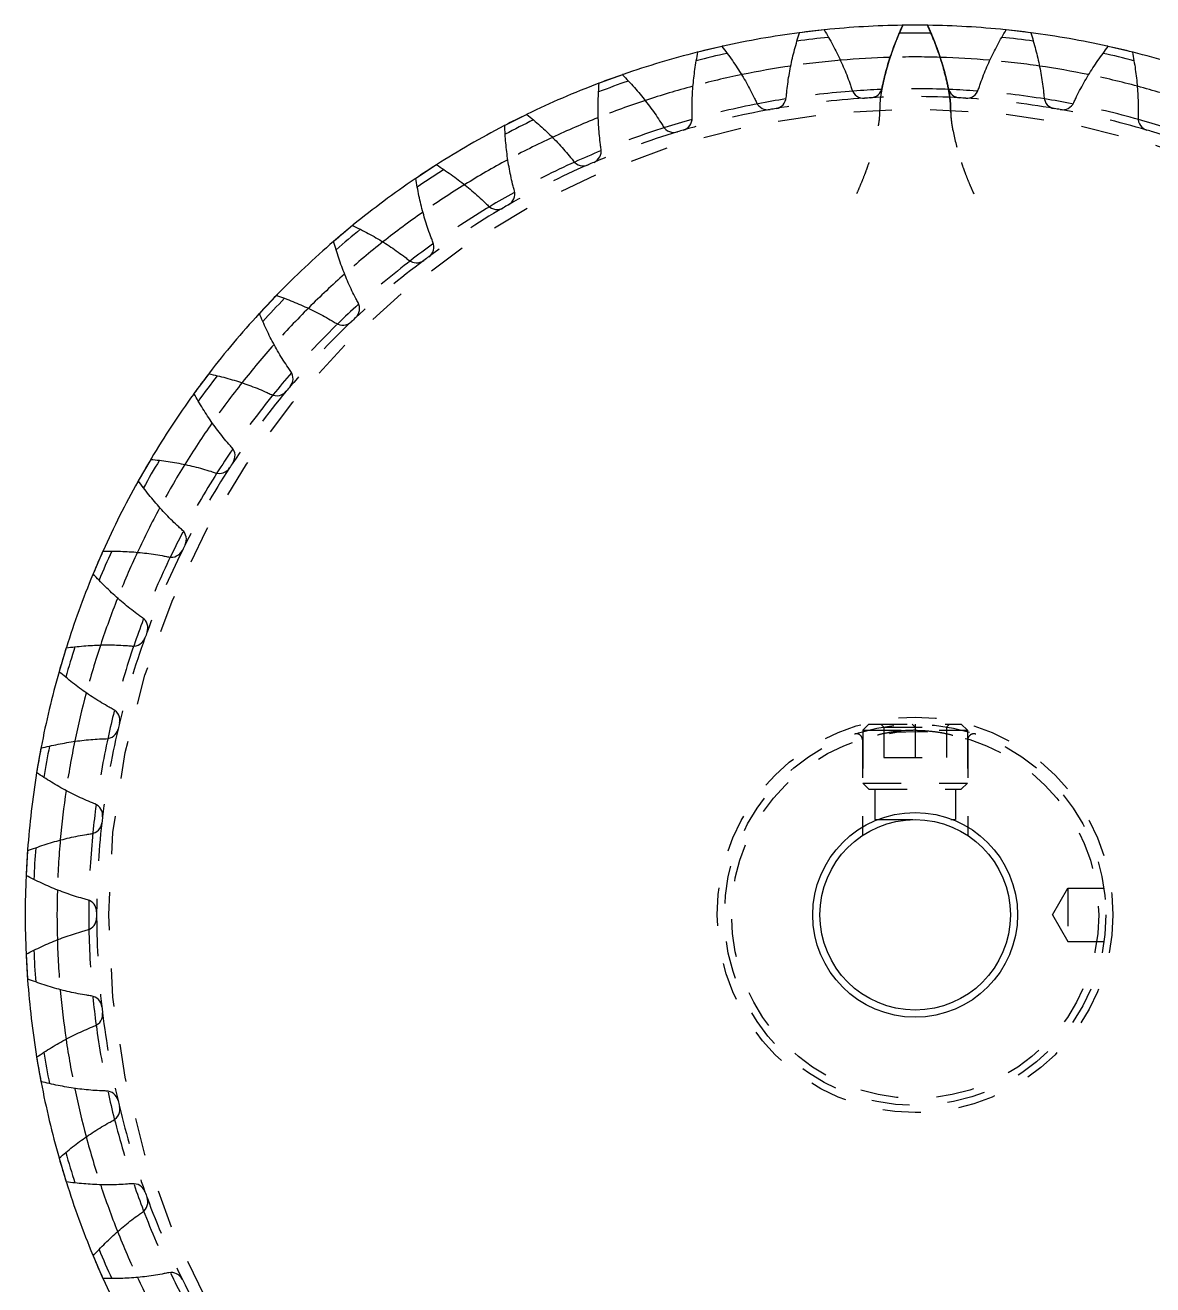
# Model space of a CAD drawing. Header units: inches. Extents: x 0.9 to 97.5, y -1.2 to 16.7.
# Drawn here: x 47.359 to 50.315, y 2.335 to 5.639 of the extents above; entities that cross this region are included whole.
import ezdxf

# ---------------------------------------------------------------- set-up
doc = ezdxf.new("R2010")
doc.units = ezdxf.units.IN
doc.header["$MEASUREMENT"] = 0
doc.linetypes.add('HIDDEN', pattern=[0.2, 0.1, -0.1])
doc.layers.add('DEFAULT_2', color=8, linetype='HIDDEN')

msp = doc.modelspace()

# ---------------------------------------------------------------- linework, layer by layer
at = {"color": 7, "linetype": 'Continuous'}
for p, q in [((49.45337248774015, 5.626792263239831), (49.38881930494018, 5.61924707843983)), ((49.99508687694016, 5.61924707843983), (49.93053369414017, 5.626792263239831)), ((49.18552195814016, 5.583400271039829), (49.12228120334017, 5.568411936839831)), ((50.26162497854015, 5.568411936839831), (50.19838422394015, 5.583400271039829)), ((48.92452004074018, 5.509206131239831), (48.86344693674017, 5.486977339239832)), ((48.67389633874016, 5.405213192639831), (48.61581679454016, 5.376044549239833)), ((48.43704010794017, 5.272827781039831), (48.38273954954018, 5.237113742039831)), ((48.21715442254017, 5.113840182239831), (48.16736717194016, 5.072063718639833)), ((48.01721285894017, 4.930400430639831), (47.97261220354015, 4.883126497639832)), ((47.83991928414017, 4.724989234439831), (47.80110837094016, 4.672857130639831)), ((47.68767128934015, 4.500384427439831), (47.65517496954018, 4.44409915023983)), ((47.56252776774016, 4.259623404239832), (47.53678549814018, 4.19994611563983)), ((47.46618107054015, 4.005962045039831), (47.44754097134016, 3.943699777639832)), ((47.39993412174016, 3.742830684239832), (47.38864826814015, 3.678825428639832)), ((47.36468279734015, 3.473787722239832), (47.36090381154015, 3.408905039839831)), ((47.36090381154015, 3.202471503439831), (47.36468279734015, 3.13758882103983)), ((47.38864826814015, 2.932551114639831), (47.39993412174016, 2.868545859039832)), ((47.44754097134016, 2.667676765639832), (47.46618107054015, 2.605414498239833)), ((47.53678549814018, 2.411430427639832), (47.56252776774016, 2.35175313903983))]:
    msp.add_line(p, q, dxfattribs=at)
for radius in [0.268535, 0.2498]:
    msp.add_circle((49.69195309094017, 3.305688271639832), radius, dxfattribs=at)
at = {"color": 40, "linetype": 'Continuous'}
for radius, start, end in [(2.3333333334, 97.48399700559986, 102.4675882244999), (2.3333333334, 90.82455537059968, 95.81058926920001), (2.3333333334, 84.18941079169997, 89.17544509399994), (2.3333333334, 77.53241325129983, 82.51600334219981), (2.3333333334, 104.1816986649001, 109.1433553193999), (2.25, 91.69350862330019, 94.95936523040024), (2.25, 85.0406330366001, 88.30649137669984), (2.3333333334, 70.85664533319994, 75.81830106669993), (2.25, 98.3284909721997, 101.6274948572997), (2.25, 78.37250346480023, 81.67151256889996), (2.3333333334, 110.8642021192001, 115.8352268774998), (2.25, 105.0162402068999, 108.3083760468998), (2.166666666599999, 92.38785311999996, 94.2701180513998), (2.166666666599999, 85.7298819486002, 87.61214688000003), (2.25, 71.69162180630029, 74.98376226889988), (2.166666666599999, 99.02549054240006, 100.9456152228997), (2.166666666599999, 79.05438477709987, 80.97450945759994), (2.25, 111.7015465848998, 114.9996168104999), (2.166666666599999, 105.6842551870998, 107.6359928227), (2.166666666599999, 72.36400717729998, 74.31574481289974), (2.3333333334, 117.5290458335999, 122.5353495450999), (2.166666666599999, 112.3798761523, 114.3258119730998), (2.25, 118.3750706469, 121.6501989673998), (2.3333333334, 124.1733711701999, 129.1536888079999), (2.166666666599999, 119.0616346711, 120.9544886143997), (2.25, 125.0343552741, 128.2962405622998), (2.3333333334, 130.7979837882, 135.8023780758), (2.166666666599999, 125.7269435518998, 127.6046731215999), (2.25, 131.6768197909998, 134.9585752950001), (2.166666666599999, 132.3730628078001, 134.2734859075), (2.3333333334, 137.5043540722, 142.4709744968999), (2.25, 138.3393486089999, 141.6346487733999), (2.166666666599999, 139.0026794239999, 140.9582193980999), (2.3333333334, 144.1931673041999, 149.1566833512), (2.25, 145.0287040304001, 148.3220263097), (2.166666666599999, 145.7031510014999, 147.6563142837), (2.3333333334, 150.8654046142, 155.8571589705), (2.25, 151.7072295956, 154.9969427117999), (2.166666666599999, 152.3907571590999, 154.3002693857999), (2.3333333334, 157.5183056658, 162.5005506401), (2.25, 158.3725123222, 161.6357212339998), (2.166666666599999, 159.0629656228999, 160.9422067942), (2.3333333334, 164.1486614120999, 169.1403509636999), (2.25, 165.0220232994, 168.2918525941), (2.166666666599999, 165.7171002834999, 167.6039022479999), (2.3333333334, 170.8246478420999, 175.8013298434999), (2.25, 171.6610955288, 174.9627290141999), (2.166666666599999, 172.3503179945, 174.2825823765), (2.3333333334, 177.5194821089, 182.4805181243), (2.25, 178.3541297955999, 181.6458702044999), (2.166666666599999, 179.0243687592999, 180.9756312407), (2.3333333334, 184.1986716414, 189.1753527170999), (2.25, 185.0372709858, 188.3389044714), (2.166666666599999, 185.7174176235, 187.6496820055), (2.3333333334, 190.8596495674, 195.8513388059999), (2.25, 191.708147406, 194.9779767006999), (2.166666666599999, 192.3960977519999, 194.2828997165), (2.3333333334, 197.4994500465, 202.4816938281999), (2.25, 198.3642787660999, 201.6274876779001), (2.166666666599999, 199.0577932057999, 200.9370343770999), (2.3333333334, 204.1428411480999, 209.1345967629), (2.25, 205.0030572884, 208.2927704043999), (2.166666666599999, 205.6997306142001, 207.6092428409)]:
    msp.add_arc((49.69195309094017, 3.305688271639832), radius, start, end, dxfattribs=at)
at = {"color": 7, "linetype": 'Continuous'}
for centre, radius, start, end in [((49.69195309094017, 3.305688271639832), 2.3333333334, 95.86868287839981, 97.46465045489991), ((49.69195309094017, 3.305688271639832), 2.3125, 88.96814077210007, 91.03185922789996), ((49.69195309094017, 3.305688271639832), 2.3333333334, 89.20201621180028, 90.79798378819972), ((49.69195309094017, 3.305688271639832), 2.3333333334, 82.53534954510008, 84.13131712159978), ((49.69195309094017, 3.305688271639832), 2.3333333334, 102.5353495451002, 104.1313171216), ((49.69195309094017, 3.305688271639832), 2.3125, 95.63480743879987, 97.69852589449994), ((49.69195309094017, 3.305688271639832), 2.3125, 82.30147410550008, 84.36519256120012), ((49.69195309094017, 3.305688271639832), 2.3333333334, 75.86868287839994, 77.46465045489975), ((49.69195309094017, 3.305688271639832), 2.3125, 102.3014741055, 104.3651925611998), ((49.69195309094017, 3.305688271639832), 2.3125, 75.6348074388002, 77.6985258945), ((49.69195309094017, 3.305688271639832), 2.3125, 108.9681407720998, 111.0318592278999), ((49.69195309094017, 3.305688271639832), 2.3333333334, 109.2020162117997, 110.7979837881998), ((49.55718598634017, 5.480015771639832), 0.0325, 198.0860182185999, 273.5467155555998), ((49.57338493294017, 5.480959252839831), 0.0325, 273.1199511110001, 348.5806484481), ((49.81052124894016, 5.480959252839831), 0.0325, 191.4193515518999, 266.8800488889999), ((49.82672019574017, 5.480015771639832), 0.0325, 266.4532844443998, 341.9139817814), ((49.30567321754017, 5.449668241039831), 0.0325, 204.7526848853, 280.2133822223), ((49.69195309094017, 3.305688271639832), 2.145999999999999, 99.78661777769972, 100.2133822223), ((49.32165310114016, 5.45248592563983), 0.0325, 279.7866177777001, 355.2473151147), ((49.69195309094017, 3.305688271639832), 2.145999999999999, 93.11995111099978, 93.54671555560023), ((49.69195309094017, 3.305688271639832), 2.145999999999999, 86.4532844443998, 86.88004888899981), ((50.06225308074018, 5.45248592563983), 0.0325, 184.7526848853, 260.2133822222999), ((49.69195309094017, 3.305688271639832), 2.145999999999999, 79.78661777769993, 80.21338222229991), ((50.07823296454018, 5.449668241039831), 0.0325, 259.7866177777, 335.2473151146999), ((49.69195309094017, 3.305688271639832), 2.3333333334, 115.8686828783999, 117.4646504549001), ((49.69195309094017, 3.305688271639832), 2.3125, 115.6348074388, 117.6985258944997), ((49.07492894154017, 5.394980843039832), 0.0325, 286.4532844443999, 1.913981781399986), ((50.30897724034018, 5.394980843039832), 0.0325, 178.0860182185999, 253.5467155556002), ((49.05938422134017, 5.390327059239831), 0.0325, 211.4193515518999, 286.8800488889997), ((49.69195309094017, 3.305688271639832), 2.145999999999999, 106.4532844443998, 106.8800488889997), ((49.69195309094017, 3.305688271639832), 2.145999999999999, 73.11995111099988, 73.54671555559975), ((48.83654897514015, 5.309221662639831), 0.0325, 293.1199511109998, 8.580648448100007), ((49.69195309094017, 3.305688271639832), 2.3333333334, 122.5353495450999, 124.1313171215997), ((49.69195309094017, 3.305688271639832), 2.3125, 122.3014741054998, 124.3651925611999), ((48.82164963394017, 5.302794714239832), 0.0325, 218.0860182186, 293.5467155555999), ((49.69195309094017, 3.305688271639832), 2.145999999999999, 113.1199511109998, 113.5467155555998), ((48.60973688174016, 5.196368130039831), 0.0325, 299.7866177776999, 15.24731511469997), ((48.59568440774015, 5.18825493023983), 0.0325, 224.7526848852999, 300.2133822222999), ((49.69195309094017, 3.305688271639832), 2.145999999999999, 119.7866177776998, 120.2133822223), ((49.69195309094017, 3.305688271639832), 2.3333333334, 129.2020162117999, 130.7979837882), ((49.69195309094017, 3.305688271639832), 2.3125, 128.9681407721001, 131.0318592279001), ((48.39755990614015, 5.057946395639831), 0.0325, 306.4532844444, 21.91398178140008), ((48.38454433514017, 5.048256662039831), 0.0325, 231.4193515518999, 306.880048889), ((49.69195309094017, 3.305688271639832), 2.145999999999999, 126.4532844444, 126.8800488889999), ((49.69195309094017, 3.305688271639832), 2.3333333334, 135.8686828783999, 137.4646504549001), ((49.69195309094017, 3.305688271639832), 2.3125, 135.6348074387998, 137.6985258945), ((48.20288737794016, 4.895828376239832), 0.0325, 313.1199511111001, 28.58064844810007), ((48.19108472294017, 4.884693145439831), 0.0325, 238.0860182185999, 313.5467155556002), ((49.69195309094017, 3.305688271639832), 2.145999999999999, 133.1199511109999, 133.5467155555997), ((49.69195309094017, 3.305688271639832), 2.3333333334, 142.5353495451001, 144.1313171215998), ((48.02835190894017, 4.712206439839832), 0.0325, 319.7866177777, 35.24731511469996), ((49.69195309094017, 3.305688271639832), 2.3125, 142.3014741054998, 144.3651925612), ((49.69195309094017, 3.305688271639832), 2.145999999999999, 139.7866177777, 140.2133822222998), ((48.01792178054017, 4.699776296839832), 0.0325, 244.7526848852998, 320.2133822223001), ((47.87631379214016, 4.509563758039831), 0.0325, 326.4532844443999, 41.91398178139996), ((49.69195309094017, 3.305688271639832), 2.3333333334, 149.2020162117999, 150.7979837881999), ((49.69195309094017, 3.305688271639832), 2.3125, 148.9681407720999, 151.0318592278999), ((47.86739724014015, 4.496006799239832), 0.0325, 251.4193515518999, 326.8800488889999), ((49.69195309094017, 3.305688271639832), 2.145999999999999, 146.4532844443999, 146.8800488889999), ((47.74882908214016, 4.29064072543983), 0.0325, 333.1199511109999, 48.5806484481001), ((47.74154668734015, 4.276140285439831), 0.0325, 258.0860182185998, 333.5467155555999), ((49.69195309094017, 3.305688271639832), 2.145999999999999, 153.1199511109999, 153.5467155556), ((49.69195309094017, 3.305688271639832), 2.3333333334, 155.8686828784, 157.4646504549), ((49.69195309094017, 3.305688271639832), 2.3125, 155.6348074387998, 157.6985258944999), ((47.64762179094016, 4.058397900639831), 0.0325, 339.7866177776999, 55.24731511469983), ((47.64207203554017, 4.04315007283983), 0.0325, 264.7526848852998, 340.2133822223), ((49.69195309094017, 3.305688271639832), 2.145999999999999, 159.7866177777, 160.2133822223), ((49.69195309094017, 3.305688271639832), 2.3333333334, 162.5353495451, 164.1313171216), ((49.69195309094017, 3.305688271639832), 2.3125, 162.3014741055, 164.3651925612), ((47.57406057354017, 3.815975969239833), 0.0325, 346.4532844444, 61.91398178139995), ((49.69195309094017, 3.305688271639832), 2.145999999999999, 166.4532844443999, 166.8800488889999), ((47.57031850834016, 3.800186954639832), 0.0325, 271.4193515519, 346.880048889), ((49.69195309094017, 3.305688271639832), 2.3333333334, 169.2020162118, 170.7979837882), ((49.69195309094017, 3.305688271639832), 2.3125, 168.9681407720999, 171.0318592279), ((47.52914021914016, 3.566653272239831), 0.0325, 353.1199511109998, 68.58064844810004), ((47.52725644914017, 3.550536590039831), 0.0325, 278.0860182185999, 353.5467155555999), ((49.69195309094017, 3.305688271639832), 2.145999999999999, 173.1199511109999, 173.5467155555999), ((49.69195309094017, 3.305688271639832), 2.3333333334, 175.8686828783999, 177.4646504549), ((49.69195309094017, 3.305688271639832), 2.3125, 175.6348074387999, 177.6985258944999), ((47.51346819874017, 3.313801471239832), 0.0325, 359.7866177777, 75.24731511470002), ((49.69195309094017, 3.305688271639832), 2.145999999999999, 179.7866177777, 180.2133822223), ((47.51346819874017, 3.297575072039832), 0.0325, 284.7526848853, 0.2133822222999906), ((49.69195309094017, 3.305688271639832), 2.3125, 182.3014741055, 184.3651925611999), ((49.69195309094017, 3.305688271639832), 2.3333333334, 182.5353495451, 184.1313171216), ((47.52725644914017, 3.060839953239831), 0.0325, 6.453284444400048, 81.91398178140005), ((47.52914021914016, 3.044723271039829), 0.0325, 291.4193515519, 6.880048888999963), ((49.69195309094017, 3.305688271639832), 2.145999999999999, 186.4532844443999, 186.8800488890001), ((49.69195309094017, 3.305688271639832), 2.3125, 188.9681407720999, 191.0318592279), ((49.69195309094017, 3.305688271639832), 2.3333333334, 189.2020162117999, 190.7979837881999), ((47.57031850834016, 2.811189588639832), 0.0325, 13.11995111100001, 88.58064844809996), ((49.69195309094017, 3.305688271639832), 2.145999999999999, 193.1199511109999, 193.5467155556), ((47.57406057354017, 2.795400574039831), 0.0325, 298.0860182186, 13.54671555560002), ((49.69195309094017, 3.305688271639832), 2.3125, 195.6348074388, 197.6985258945), ((49.69195309094017, 3.305688271639832), 2.3333333334, 195.8686828784, 197.4646504548999), ((47.64207203554017, 2.568226470439832), 0.0325, 19.78661777769991, 95.2473151146998), ((49.69195309094017, 3.305688271639832), 2.145999999999999, 199.7866177776999, 200.2133822223), ((47.64762179094016, 2.552978642639832), 0.0325, 304.7526848852998, 20.21338222229999), ((49.69195309094017, 3.305688271639832), 2.3125, 202.3014741055001, 204.3651925612), ((49.69195309094017, 3.305688271639832), 2.3333333334, 202.5353495451, 204.1313171216), ((47.74154668734015, 2.335236257839831), 0.0325, 26.45328444439996, 101.9139817814002), ((49.69195309094017, 3.305688271639832), 2.145999999999999, 206.4532844444, 206.880048889)]:
    msp.add_arc(centre, radius, start, end, dxfattribs=at)
for points, start_tangent, end_tangent in [([(49.38216899674017, 5.597344891839831), (49.38881930494018, 5.61924707843983)], (0.0032014515, 0.0109882218), (0.0034444678, 0.0109141048)), ([(49.45337248774015, 5.626792263239831), (49.46489452794017, 5.607014119639831)], (0.0058685875, -0.009825564699999999), (0.0056492143, -0.0099537273)), ([(49.60524157474017, 5.474524629439832), (49.60775859494018, 5.486358421839831), (49.61308046414017, 5.508771727239831), (49.61913649094016, 5.530997805639831), (49.62591630934017, 5.553013894039832), (49.63340046754017, 5.574800682239831), (49.64154437394015, 5.59634969583983), (49.65030874134017, 5.617813267839832)], (0.0148953438, 0.0737441179), (0.0292880443, 0.0692997276)), ([(49.65030874134017, 5.617813267839832), (49.65945677114018, 5.638795306039829)], (0.0044554592, 0.0105422575), (0.0046882277, 0.0104404292)), ([(49.72444941074016, 5.638795306039829), (49.73359744074016, 5.617813267839832)], (0.0046882277, -0.0104404292), (0.0044554592, -0.0105422575)), ([(49.73359744074016, 5.617813267839832), (49.74236180814017, 5.59634969583983), (49.75050571454016, 5.574800682239831), (49.75798987274018, 5.553013894039832), (49.76476969114017, 5.530997805639831), (49.77082571774015, 5.508771727239831), (49.77614758694016, 5.486358421839831), (49.77866460714016, 5.474524629439832)], (0.0292880443, -0.0692997276), (0.0148953438, -0.0737441179)), ([(49.91901165414017, 5.607014119639831), (49.93053369414017, 5.626792263239831)], (0.0056492143, 0.0099537273), (0.0058685875, 0.009825564699999999)), ([(49.99508687694016, 5.61924707843983), (50.00173718514015, 5.597344891839831)], (0.0034444678, -0.0109141048), (0.0032014515, -0.0109882218)), ([(49.18552195814016, 5.583400271039829), (49.19926219254016, 5.565093487239831)], (0.006969584599999999, -0.0090778264), (0.0067665736, -0.00923059)), ([(49.35404135394018, 5.449793141239833), (49.35516753554017, 5.46183912603983), (49.35785139434017, 5.484718711839832), (49.36128618194015, 5.50749756743983), (49.36546424594016, 5.53015187963983), (49.37036850714017, 5.552660211239831), (49.37595565954016, 5.575008968039831), (49.38216899674017, 5.597344891839831)], (0.0062334573, 0.0749747304), (0.0210448017, 0.07223128200000001)), ([(49.46489452794017, 5.607014119639831), (49.47609140234017, 5.586713157639831), (49.48668193034015, 5.566255300639831), (49.49664477514017, 5.545484684639832), (49.50593466274017, 5.524404550039831), (49.51453003074018, 5.503031818039831), (49.52241794134017, 5.481387894839831), (49.52629176194016, 5.469926326439833)], (0.0371352163, -0.0654310132), (0.0233557964, -0.0715162426)), ([(49.85761441994018, 5.469926326439833), (49.86148824054017, 5.481387894839831), (49.86937615114016, 5.503031818039831), (49.87797151934015, 5.524404550039831), (49.88726140674017, 5.545484684639832), (49.89722425154017, 5.566255300639831), (49.90781477954016, 5.586713157639831), (49.91901165414017, 5.607014119639831)], (0.0233557964, 0.0715162426), (0.0371352163, 0.0654310132)), ([(50.00173718514015, 5.597344891839831), (50.00795052234017, 5.575008968039831), (50.01353767474015, 5.552660211239831), (50.01844193614016, 5.53015187963983), (50.02261999994018, 5.50749756743983), (50.02605478774016, 5.484718711839832), (50.02873864634016, 5.46183912603983), (50.02986482794017, 5.449793141239833)], (0.0210448017, -0.07223128200000001), (0.0062334573, -0.0749747304)), ([(50.18464398934017, 5.565093487239831), (50.19838422394015, 5.583400271039829)], (0.0067665736, 0.00923059), (0.006969584599999999, 0.0090778264)), ([(49.11821855074015, 5.545885791439832), (49.12228120334017, 5.568411936839831)], (0.0019041498, 0.0112855892), (0.0021541273, 0.0112401858)), ([(49.19926219254016, 5.565093487239831), (49.21274015574018, 5.54622967103983), (49.22563408654018, 5.527139627839831), (49.23794088734015, 5.50766607103983), (49.24961521434017, 5.487806962839831), (49.26063368654015, 5.467576607039832), (49.27098096794017, 5.44699476283983), (49.27615920194017, 5.436060416639833)], (0.0444801983, -0.0606774566), (0.0315004018, -0.0683212329)), ([(50.10774697994016, 5.436060416639833), (50.11292521394015, 5.44699476283983), (50.12327249554015, 5.467576607039832), (50.13429096754016, 5.487806962839831), (50.14596529454018, 5.50766607103983), (50.15827209534016, 5.527139627839831), (50.17116602634017, 5.54622967103983), (50.18464398934017, 5.565093487239831)], (0.0315004018, 0.0683212329), (0.0444801983, 0.0606774566)), ([(50.26162497854015, 5.568411936839831), (50.26568763114017, 5.545885791439832)], (0.0021541273, -0.0112401858), (0.0019041498, -0.0112855892)), ([(49.10741080974015, 5.396066312839831), (49.10713092314018, 5.408161588839833), (49.10714047674017, 5.431198048039831), (49.10790757594017, 5.454221635639829), (49.10942738394015, 5.477207811039831), (49.11168542654018, 5.500133299439832), (49.11464026834017, 5.522979570639831), (49.11821855074015, 5.545885791439832)], (-0.0025127261, 0.0751914383), (0.0125169642, 0.07418603230000001)), ([(50.26568763114017, 5.545885791439832), (50.26926591354015, 5.522979570639831), (50.27222075534016, 5.500133299439832), (50.27447879794017, 5.477207811039831), (50.27599860614018, 5.454221635639829), (50.27676570534015, 5.431198048039831), (50.27677525894016, 5.408161588839833), (50.27649537234016, 5.396066312839831)], (0.0125169642, -0.07418603230000001), (-0.0025127261, -0.0751914383)), ([(48.86202688034017, 5.464131862439832), (48.86344693674017, 5.486977339239832)], (0.0005810977, 0.0114303384), (0.0008346559, 0.0114142626)), ([(48.92452004074018, 5.509206131239831), (48.94029265654016, 5.492618275439831)], (0.0079763301, -0.0082073259), (0.0077924265, -0.0083826248)), ([(48.94029265654016, 5.492618275439831), (48.95586944174016, 5.47544670543983), (48.97089240734015, 5.457982636439831), (48.98537673594017, 5.440069485039832), (48.99927762694018, 5.421699963839832), (49.01257019714016, 5.402885564839831), (49.02523692014017, 5.383644133839831), (49.03164954094016, 5.37338487803983)], (0.0512236618, -0.05510334150000001), (0.0392190184, -0.0642022958)), ([(48.86868519714017, 5.314070707639832), (48.86700302714016, 5.326051706639833), (48.86433814634017, 5.348933510639831), (48.86242718334017, 5.371890475639829), (48.86126818294016, 5.394897666039832), (48.86084947074018, 5.417930283039831), (48.86113204294017, 5.440965112039831), (48.86202688034017, 5.464131862439832)], (-0.0112249291, 0.074391311), (0.0038198563, 0.0751375437)), ([(48.67389633874016, 5.405213192639831), (48.69148803834017, 5.390568586839831)], (0.008875209399999999, -0.007225835500000001), (0.0087129003, -0.007421299)), ([(48.69148803834017, 5.390568586839831), (48.70895299654018, 5.375321479239833), (48.72590183674017, 5.359719555839831), (48.74236781754017, 5.343609054839831), (48.75830728694015, 5.326977536439832), (48.77369419594017, 5.309833527039832), (48.78850906494016, 5.292192716439831), (48.79606935274018, 5.282747289839832)], (0.0572744133, -0.0487840483), (0.046407265, -0.05921513269999999)), ([(48.61705853794017, 5.353188686839832), (48.61581679454016, 5.376044549239833)], (-0.0007498128, 0.0114205119), (-0.0004961026999999999, 0.0114339811)), ([(48.64109287034017, 5.20491517503983), (48.63803116554015, 5.216619874839832), (48.63272788854017, 5.239037586639832), (48.62816470574018, 5.26161747563983), (48.62434257034018, 5.284334547839831), (48.62125276574016, 5.307162817039831), (48.61885924674016, 5.330074697439831), (48.61705853794017, 5.353188686839832)], (-0.0197853342, 0.0725851688), (-0.0049289086, 0.0750729488)), ([(48.43704010794017, 5.272827781039831), (48.45621299374016, 5.260324468439831)], (0.0096540667, -0.006146628100000001), (0.009515547, -0.0063596129)), ([(48.45621299374016, 5.260324468439831), (48.47532994134017, 5.247208014239832), (48.49397545234015, 5.23367922583983), (48.51220041094016, 5.219589241839832), (48.52996290494018, 5.204920639439832), (48.54723607094016, 5.189678862839832), (48.56399874034017, 5.173877234239832), (48.57260445534016, 5.165373370239831)], (0.0625506265, -0.0418050344), (0.05296793299999999, -0.0534271865)), ([(48.38662630054017, 5.214556580439831), (48.38273954954018, 5.237113742039831)], (-0.0020705834, 0.0112562425), (-0.0018201524, 0.0112990746)), ([(48.42771162534017, 5.070075856839832), (48.42331179014017, 5.081345971439831), (48.41544183434017, 5.102996429839832), (48.40828814114018, 5.12489388843983), (48.40185455854015, 5.147013633039831), (48.39613544574016, 5.169328841239833), (48.39109820394017, 5.191807929039832), (48.38662630054017, 5.214556580439831)], (-0.0280781767, 0.0697974368), (-0.0136110185, 0.073993121)), ([(48.21715442254017, 5.113840182239831), (48.23764921394015, 5.103647248839832)], (0.0103023693, -0.0049842981), (0.0101895123, -0.0052119239)), ([(48.23764921394015, 5.103647248839832), (48.25815962714017, 5.09283882563983), (48.27824966034016, 5.081566125639831), (48.29798713554017, 5.069687201639831), (48.31733244674016, 5.057179882839831), (48.33625828014015, 5.044046457639832), (48.35474206334017, 5.030297701239833), (48.36427682794017, 5.022850399839832)], (0.06698094980000001, -0.0342606793), (0.0588123006, -0.04691672929999999)), ([(48.17384636874016, 5.050110304839831), (48.16736717194016, 5.072063718639833)], (-0.0033633528, 0.0109397518), (-0.0031195877, 0.0110113675)), ([(48.23142707754016, 4.91137622323983), (48.22574861174016, 4.922059343639833), (48.21541840514017, 4.942649763239832), (48.20577094294017, 4.963568666039829), (48.19681291634016, 4.984791951439833), (48.18854183654017, 5.006292323639832), (48.18092899194017, 5.028034628039831), (48.17384636874016, 5.050110304839831)], (-0.0359913099, 0.0660658141), (-0.0221090627, 0.0719126632)), ([(48.01721285894017, 4.930400430639831), (48.03875239954018, 4.92265571823983)], (0.0108113501, -0.0037545639), (0.0107256819, -0.0039937525)), ([(48.03875239954018, 4.92265571823983), (48.06037890974017, 4.914301491439832), (48.08164178194016, 4.905437323839832), (48.10262485854017, 4.895930102039832), (48.12329137454017, 4.885753206639831), (48.14361393574018, 4.874905740239832), (48.16356887154016, 4.863395784239832), (48.17390374434015, 4.857105757439832)], (0.0705054707, -0.0262530071), (0.0638613327, -0.0397718038)), ([(47.98159622594016, 4.862073713639832), (47.97261220354015, 4.883126497639832)], (-0.0046106387, 0.0104753196), (-0.004376835900000001, 0.0105747505)), ([(48.05489363854015, 4.730962414839831), (48.04801333394017, 4.740914070039831), (48.03536257474017, 4.760166000839831), (48.02335180874017, 4.779823455439832), (48.01199047994017, 4.79986327323983), (48.00127928534017, 4.820258053839832), (47.99119378854015, 4.840969547039832), (47.98159622594016, 4.862073713639832)], (-0.0434177224, 0.0614407647), (-0.0303081197, 0.06885971)), ([(47.83991928414017, 4.724989234439831), (47.86221228814016, 4.719797477039831)], (0.0111741259, -0.0024740558), (0.011116805, -0.0027215725)), ([(47.86221228814016, 4.719797477039831), (47.88466243434015, 4.71401042283983), (47.90681060154017, 4.707674660439831), (47.92875551914017, 4.700667709639831), (47.95046376094016, 4.69295886283983), (47.97190822234018, 4.684544048639832), (47.99306445434015, 4.675428545439832), (48.00405967394016, 4.670380855039832)], (0.073076526, -0.0178903081), (0.0680467498, -0.0320890328)), ([(47.81247572574016, 4.652989679439832), (47.80110837094016, 4.672857130639831)], (-0.0057955736, 0.0098692268), (-0.0055748949, 0.0099951282)), ([(47.90049862014017, 4.531274218439831), (47.89250952114016, 4.540359829639832), (47.87770928894015, 4.558012922239833), (47.86349764434015, 4.576143095239832), (47.84988665594016, 4.594728441239832), (47.83688019714016, 4.613741825839831), (47.82445843734016, 4.633142420639831), (47.81247572574016, 4.652989679439832)], (-0.0502569847, 0.05598483429999999), (-0.0380973115, 0.0648755473)), ([(47.68767128934015, 4.500384427439831), (47.71041628234018, 4.497815834439832)], (0.0113857908, -0.0011600903), (0.0113575924, -0.001412588)), ([(47.71041628234018, 4.497815834439832), (47.73338646454017, 4.49467421343983), (47.75612041114015, 4.490952536439833), (47.77873040234015, 4.48654061343983), (47.80118680334016, 4.481404064239833), (47.82346316514017, 4.475535697839831), (47.84553459154016, 4.468937919039833), (47.85704146654015, 4.465200826439833)], (0.0746593467, -0.0092856734), (0.0713119513, -0.0239723128)), ([(47.66877193274017, 4.425685705039832), (47.65517496954018, 4.44409915023983)], (-0.006902133299999999, 0.0091296696), (-0.006697563, 0.0092803389)), ([(47.77032995034018, 4.315012074639831), (47.76134009554017, 4.323108774439832), (47.74459053834017, 4.338924301039829), (47.72837020314017, 4.355282013239831), (47.71269362054015, 4.372161552239833), (47.69756778754016, 4.389536417639832), (47.68297774754016, 4.407363754239831), (47.66877193274017, 4.425685705039832)], (-0.0564166075, 0.0497718051), (-0.0453713024, 0.0600140542)), ([(47.56252776774016, 4.259623404239832), (47.58541716254017, 4.259712711839831)], (0.0114434824, 0.0001695635), (0.0114447879, -8.450049999999999e-05)), ([(47.58541716254017, 4.259712711839831), (47.60859674874017, 4.259259008639833), (47.63160903654018, 4.258201746439832), (47.65457834014017, 4.25644451503983), (47.67747921594017, 4.253949726239833), (47.70028622894015, 4.250707167639831), (47.72297437154015, 4.246716336839831), (47.73483729114015, 4.244340379639831)], (0.0752325278, -0.0005554659), (0.0736127811, -0.0155314084)), ([(47.55242819394015, 4.183235686439832), (47.53678549814018, 4.19994611563983)], (-0.0079153535, 0.0082666493), (-0.007729658100000001, 0.008440049)), ([(47.66614793694016, 4.085100557839831), (47.65627889894015, 4.092098852239832), (47.63780652574015, 4.105862935039832), (47.61979685214017, 4.120226976239832), (47.60226667394015, 4.135172441839833), (47.58522601774018, 4.150673822439831), (47.56866500294016, 4.166686816639831), (47.55242819394015, 4.183235686439832)], (-0.0618132925, 0.0428856975), (-0.0520317243, 0.0543409739)), ([(47.46618107054015, 4.005962045039831), (47.48890532754017, 4.008708045239831)], (0.0113464205, 0.0014969242), (0.0113772123, 0.0012447296)), ([(47.48890532754017, 4.008708045239831), (47.51198085334016, 4.010948395439831), (47.53496028094017, 4.012569845639831), (47.55797827634016, 4.013491069439831), (47.58101393194016, 4.013671779039832), (47.60404317014017, 4.013098877839832), (47.62704121094016, 4.011768964239832), (47.63909974934017, 4.01078627343983)], (0.07478831799999999, 0.008182253399999999), (0.0749181243, -0.006880468299999999)), ([(47.46501785934015, 3.928918344639832), (47.44754097134016, 3.943699777639832)], (-0.0088215321, 0.0072918367), (-0.0086572228, 0.007485621899999999)), ([(47.58936146314015, 3.844648827039831), (47.57874670354015, 3.850454076039831), (47.55880132154016, 3.861980579439832), (47.53924585934017, 3.874156700639831), (47.52009915154016, 3.88696598083983), (47.50137411754017, 3.900384247239831), (47.48306608714016, 3.914366350839831), (47.46501785934015, 3.928918344639832)], (-0.0663740588, 0.03541963450000001), (-0.05798850639999999, 0.0479330251)), ([(47.42218593414016, 3.748196242239831), (47.44484534274015, 3.753100349039833), (47.46748115294017, 3.757378584239832), (47.49023656134016, 3.76096580523983), (47.51309547894015, 3.763819569239831), (47.53603551134016, 3.76592407323983), (47.55903244114015, 3.767273061639832), (47.57112352754016, 3.767696926239832)], (0.0733327245, 0.0168093217), (0.0752103283, 0.0018635184)), ([(47.39993412174016, 3.742830684239832), (47.42218593414016, 3.748196242239831)], (0.0110959178, 0.0028040415), (0.0111557793, 0.0025571269)), ([(47.40772300334016, 3.666172885239831), (47.38864826814015, 3.678825428639832)], (-0.0096084146, 0.006218414499999999), (-0.0094677134, 0.0064299645)), ([(47.54100893394016, 3.596908579439832), (47.52979199954016, 3.601442277039831), (47.50864333554017, 3.610575324639832), (47.48780653914017, 3.620398864639831), (47.46730222774017, 3.63089873603983), (47.44714604014015, 3.642052429039832), (47.42733857894015, 3.653814558239831), (47.40772300334016, 3.666172885239831)], (-0.0700372297, 0.0274745817), (-0.0631610935, 0.0408768645)), ([(47.38616124794016, 3.481700278039831), (47.40809810954018, 3.489201821839833), (47.43008419174016, 3.496078986239833), (47.45226928514017, 3.50228369343983), (47.47464233714016, 3.507771919639832), (47.49718293934017, 3.512525369039833), (47.51986776414017, 3.516535016639831), (47.53182788734016, 3.518359704639831)], (0.0708854317, 0.0252090727), (0.0744854417, 0.0105823041)), ([(47.36468279734015, 3.473787722239832), (47.38616124794016, 3.481700278039831)], (0.0106953618, 0.004073239), (0.0107834836, 0.0038349435)), ([(47.38131844074016, 3.398552489839831), (47.36090381154015, 3.408905039839831)], (-0.0102653598, 0.005060899000000001), (-0.0101501694, 0.005287353000000001)), ([(47.52174423474015, 3.345230076439833), (47.51007681494018, 3.348430912239832), (47.48801086854015, 3.355046995439831), (47.46617451974015, 3.362385107839831), (47.44458989054015, 3.370433577439831), (47.42327512714016, 3.379171862839831), (47.40223609714017, 3.388554954639831), (47.38131844074016, 3.398552489839831)], (-0.07275326730000001, 0.0191579823), (-0.0674795351, 0.0332679143)), ([(47.38131844074016, 3.212824053439831), (47.40223609714017, 3.222821588639833), (47.42327512714016, 3.232204680439831), (47.44458989054015, 3.240942965839831), (47.46617451974015, 3.248991435439831), (47.48801086854015, 3.256329547839831), (47.51007681494018, 3.26294563103983), (47.52174423474015, 3.266146466839831)], (0.0674795351, 0.0332679143), (0.07275326730000001, 0.0191579823)), ([(47.36090381154015, 3.202471503439831), (47.38131844074016, 3.212824053439831)], (0.0101501694, 0.005287353000000001), (0.0102653598, 0.005060899000000001)), ([(47.38616124794016, 3.129676265239831), (47.36468279734015, 3.13758882103983)], (-0.0107834836, 0.0038349435), (-0.0106953618, 0.004073239)), ([(47.53182788734016, 3.093016838639833), (47.51986776414017, 3.094841526639832), (47.49718293934017, 3.098851174239833), (47.47464233714016, 3.103604623639833), (47.45226928514017, 3.109092849839832), (47.43008419174016, 3.115297557039832), (47.40809810954018, 3.122174721439833), (47.38616124794016, 3.129676265239831)], (-0.0744854417, 0.0105823041), (-0.0708854317, 0.0252090727)), ([(47.40772300334016, 2.945203658039831), (47.42733857894015, 2.957561985039831), (47.44714604014015, 2.969324114239832), (47.46730222774017, 2.980477807239832), (47.48780653914017, 2.990977678639833), (47.50864333554017, 3.000801218639832), (47.52979199954016, 3.009934266439833), (47.54100893394016, 3.014467964039832)], (0.0631610935, 0.0408768645), (0.0700372297, 0.0274745817)), ([(47.38864826814015, 2.932551114639831), (47.40772300334016, 2.945203658039831)], (0.0094677134, 0.0064299645), (0.0096084146, 0.006218414499999999)), ([(47.42218593414016, 2.863180301039831), (47.39993412174016, 2.868545859039832)], (-0.0111557793, 0.0025571269), (-0.0110959178, 0.0028040415)), ([(47.57112352754016, 2.843679617039832), (47.55903244114015, 2.84410348163983), (47.53603551134016, 2.84545247003983), (47.51309547894015, 2.84755697403983), (47.49023656134016, 2.850410738039832), (47.46748115294017, 2.853997959039832), (47.44484534274015, 2.858276194239833), (47.42218593414016, 2.863180301039831)], (-0.0752103283, 0.0018635184), (-0.0733327245, 0.0168093217)), ([(47.46501785934015, 2.682458198639832), (47.48306608714016, 2.697010192439831), (47.50137411754017, 2.710992296039831), (47.52009915154016, 2.724410562439832), (47.53924585934017, 2.737219842639831), (47.55880132154016, 2.74939596383983), (47.57874670354015, 2.760922467239831), (47.58936146314015, 2.766727716239831)], (0.05798850639999999, 0.0479330251), (0.0663740588, 0.03541963450000001)), ([(47.44754097134016, 2.667676765639832), (47.46501785934015, 2.682458198639832)], (0.0086572228, 0.007485621899999999), (0.0088215321, 0.0072918367)), ([(47.48890532754017, 2.602668498039832), (47.46618107054015, 2.605414498239833)], (-0.0113772123, 0.0012447296), (-0.0113464205, 0.0014969242)), ([(47.63909974934017, 2.600590269839832), (47.62704121094016, 2.599607579039831), (47.60404317014017, 2.59827766543983), (47.58101393194016, 2.597704764239832), (47.55797827634016, 2.597885473839831), (47.53496028094017, 2.598806697639831), (47.51198085334016, 2.600428147839831), (47.48890532754017, 2.602668498039832)], (-0.0749181243, -0.006880468299999999), (-0.07478831799999999, 0.008182253399999999)), ([(47.55242819394015, 2.428140856839831), (47.56866500294016, 2.444689726639831), (47.58522601774018, 2.460702720839831), (47.60226667394015, 2.476204101439831), (47.61979685214017, 2.491149567039832), (47.63780652574015, 2.505513608239832), (47.65627889894015, 2.519277691039832), (47.66614793694016, 2.526275985439831)], (0.0520317243, 0.0543409739), (0.0618132925, 0.0428856975)), ([(47.53678549814018, 2.411430427639832), (47.55242819394015, 2.428140856839831)], (0.007729658100000001, 0.008440049), (0.0079153535, 0.0082666493)), ([(47.58541716254017, 2.351663831439831), (47.56252776774016, 2.35175313903983)], (-0.0114447879, -8.450049999999999e-05), (-0.0114434824, 0.0001695635)), ([(47.73483729114015, 2.367036163639831), (47.72297437154015, 2.364660206439831), (47.70028622894015, 2.360669375639831), (47.67747921594017, 2.357426817039831), (47.65457834014017, 2.354932028239831), (47.63160903654018, 2.353174796839832), (47.60859674874017, 2.352117534639832), (47.58541716254017, 2.351663831439831)], (-0.0736127811, -0.0155314084), (-0.0752325278, -0.0005554659))]:
    msp.add_spline(points, degree=3, dxfattribs=dict(at, start_tangent=start_tangent, end_tangent=end_tangent))
at = {"layer": 'DEFAULT_2', "color": 8, "linetype": 'HIDDEN'}
for p, q in [((49.72444941074016, 5.638795306039829), (49.65945677114018, 5.638795306039829)), ((49.57095309094016, 3.805688271639832), (49.55495309094017, 3.789688271639832)), ((49.57095309094016, 3.805688271639832), (49.81295309094017, 3.805688271639832)), ((49.60195309094017, 3.805688271639832), (49.60995309094016, 3.797688271639833)), ((49.68395309094017, 3.805688271639832), (49.69195309094017, 3.797688271639833)), ((49.69195309094017, 3.805688271639832), (49.69195309094017, 3.718118271639832)), ((49.78195309094016, 3.805688271639832), (49.77395309094017, 3.797688271639833)), ((49.81295309094017, 3.805688271639832), (49.82895309094017, 3.789688271639832)), ((49.55495309094017, 3.789688271639832), (49.55495309094017, 3.651488271639832)), ((49.55495309094017, 3.789688271639832), (49.82895309094017, 3.789688271639832)), ((49.60995309094016, 3.797688271639833), (49.60995309094016, 3.718118271639832)), ((49.60995309094016, 3.797688271639833), (49.77395309094017, 3.797688271639833)), ((49.77395309094017, 3.797688271639833), (49.77395309094017, 3.718118271639832)), ((49.82895309094017, 3.789688271639832), (49.82895309094017, 3.651488271639832)), ((49.55395309094017, 3.764871359639831), (49.55395309094017, 3.514032284439831)), ((49.82995309094016, 3.764882227039832), (49.82995309094016, 3.51403823803983)), ((49.60995309094016, 3.718118271639832), (49.77395309094017, 3.718118271639832)), ((49.55495309094017, 3.651488271639832), (49.57095309094016, 3.635488271639832)), ((49.55495309094017, 3.651488271639832), (49.82895309094017, 3.651488271639832)), ((49.57095309094016, 3.635488271639832), (49.81295309094017, 3.635488271639832)), ((49.58595309094016, 3.635488271639832), (49.58595309094016, 3.555488271639832)), ((49.79795309094017, 3.635488271639832), (49.79795309094017, 3.555488271639832)), ((49.82895309094017, 3.651488271639832), (49.81295309094017, 3.635488271639832)), ((49.58595309094016, 3.555488271639832), (49.79795309094017, 3.555488271639832)), ((50.05195309094016, 3.305688271639832), (50.09236760974015, 3.375688271639832)), ((50.09236760974015, 3.375688271639832), (50.18704850014017, 3.375688271639832)), ((50.09236760974015, 3.375688271639832), (50.09236760974015, 3.235688271639832)), ((50.05195309094016, 3.305688271639832), (50.09236760974015, 3.235688271639832)), ((50.09236760974015, 3.235688271639832), (50.18703927254017, 3.235688271639832))]:
    msp.add_line(p, q, dxfattribs=at)
for radius in [2.1143083968, 0.5187349396000001, 0.5, 0.4812649999999999]:
    msp.add_circle((49.69195309094017, 3.305688271639832), radius, dxfattribs=at)
for centre, radius, start, end in [((49.69195309094017, 3.305688271639832), 2.3333333334, 97.46465045489991, 97.48399700559986), ((49.69195309094017, 3.305688271639832), 2.3333333334, 95.81058926920001, 95.86868287839981), ((49.69195309094017, 3.305688271639832), 2.3333333334, 90.79798378819972, 90.82455537059968), ((49.69195309094017, 3.305688271639832), 2.3333333334, 89.17544509399994, 89.20201621180028), ((49.69195309094017, 3.305688271639832), 2.3333333334, 84.13131712159978, 84.18941079169997), ((49.69195309094017, 3.305688271639832), 2.3333333334, 82.51600334219981, 82.53534954510008), ((49.69195309094017, 3.305688271639832), 2.3333333334, 102.4675882244999, 102.5353495451002), ((49.69195309094017, 3.305688271639832), 2.3333333334, 77.46465045489975, 77.53241325129983), ((49.69195309094017, 3.305688271639832), 2.3333333334, 104.1313171216, 104.1816986649001), ((49.69195309094017, 3.305688271639832), 2.25, 88.30649137669984, 91.69350862330019), ((49.69195309094017, 3.305688271639832), 2.3333333334, 75.81830106669993, 75.86868287839994), ((49.69195309094017, 3.305688271639832), 2.25, 94.95936523040024, 98.3284909721997), ((49.69195309094017, 3.305688271639832), 2.25, 81.67151256889996, 85.0406330366001), ((49.69195309094017, 3.305688271639832), 2.3333333334, 110.7979837881998, 110.8642021192001), ((49.69195309094017, 3.305688271639832), 2.3333333334, 109.1433553193999, 109.2020162117997), ((49.69195309094017, 3.305688271639832), 2.25, 101.6274948572997, 105.0162402068999), ((49.69195309094017, 3.305688271639832), 2.25, 74.98376226889988, 78.37250346480023), ((49.69195309094017, 3.305688271639832), 2.166666666599999, 94.2701180513998, 99.02549054240006), ((49.69195309094017, 3.305688271639832), 2.145999999999999, 86.88004888899981, 93.11995111099978), ((49.69195309094017, 3.305688271639832), 2.166666666599999, 87.61214688000003, 92.38785311999996), ((49.69195309094017, 3.305688271639832), 2.166666666599999, 80.97450945759994, 85.7298819486002), ((49.69195309094017, 3.305688271639832), 2.25, 108.3083760468998, 111.7015465848998), ((49.69195309094017, 3.305688271639832), 2.166666666599999, 100.9456152228997, 105.6842551870998), ((49.69195309094017, 3.305688271639832), 2.145999999999999, 93.54671555560023, 99.78661777769972), ((49.69195309094017, 3.305688271639832), 2.145999999999999, 80.21338222229991, 86.4532844443998), ((49.69195309094017, 3.305688271639832), 2.166666666599999, 74.31574481289974, 79.05438477709987), ((49.69195309094017, 3.305688271639832), 2.3333333334, 115.8352268774998, 115.8686828783999), ((49.69195309094017, 3.305688271639832), 2.145999999999999, 100.2133822223, 106.4532844443998), ((49.69195309094017, 3.305688271639832), 2.145999999999999, 73.54671555559975, 79.78661777769993), ((49.69195309094017, 3.305688271639832), 2.3333333334, 117.4646504549001, 117.5290458335999), ((49.69195309094017, 3.305688271639832), 2.145999999999999, 106.8800488889997, 113.1199511109998), ((49.69195309094017, 3.305688271639832), 2.166666666599999, 107.6359928227, 112.3798761523), ((49.69195309094017, 3.305688271639832), 2.145999999999999, 66.8800488890002, 73.11995111099988), ((49.69195309094017, 3.305688271639832), 2.25, 114.9996168104999, 118.3750706469), ((49.69195309094017, 3.305688271639832), 2.145999999999999, 113.5467155555998, 119.7866177776998), ((49.69195309094017, 3.305688271639832), 2.166666666599999, 114.3258119730998, 119.0616346711), ((49.69195309094017, 3.305688271639832), 2.3333333334, 124.1313171215997, 124.1733711701999), ((49.69195309094017, 3.305688271639832), 2.25, 121.6501989673998, 125.0343552741), ((49.69195309094017, 3.305688271639832), 2.145999999999999, 120.2133822223, 126.4532844444), ((49.69195309094017, 3.305688271639832), 2.166666666599999, 120.9544886143997, 125.7269435518998), ((49.69195309094017, 3.305688271639832), 2.3333333334, 129.1536888079999, 129.2020162117999), ((49.69195309094017, 3.305688271639832), 2.25, 128.2962405622998, 131.6768197909998), ((49.69195309094017, 3.305688271639832), 2.145999999999999, 126.8800488889999, 133.1199511109999), ((49.69195309094017, 3.305688271639832), 2.166666666599999, 127.6046731215999, 132.3730628078001), ((49.69195309094017, 3.305688271639832), 2.3333333334, 135.8023780758, 135.8686828783999), ((49.69195309094017, 3.305688271639832), 2.25, 134.9585752950001, 138.3393486089999), ((49.69195309094017, 3.305688271639832), 2.3333333334, 137.4646504549001, 137.5043540722), ((49.69195309094017, 3.305688271639832), 2.145999999999999, 133.5467155555997, 139.7866177777), ((49.69195309094017, 3.305688271639832), 2.166666666599999, 134.2734859075, 139.0026794239999), ((49.69195309094017, 3.305688271639832), 2.3333333334, 142.4709744968999, 142.5353495451001), ((49.69195309094017, 3.305688271639832), 2.25, 141.6346487733999, 145.0287040304001), ((49.69195309094017, 3.305688271639832), 2.3333333334, 144.1313171215998, 144.1931673041999), ((49.69195309094017, 3.305688271639832), 2.166666666599999, 140.9582193980999, 145.7031510014999), ((49.69195309094017, 3.305688271639832), 2.145999999999999, 140.2133822222998, 146.4532844443999), ((49.69195309094017, 3.305688271639832), 2.3333333334, 149.1566833512, 149.2020162117999), ((49.69195309094017, 3.305688271639832), 2.25, 148.3220263097, 151.7072295956), ((49.69195309094017, 3.305688271639832), 2.166666666599999, 147.6563142837, 152.3907571590999), ((49.69195309094017, 3.305688271639832), 2.145999999999999, 146.8800488889999, 153.1199511109999), ((49.69195309094017, 3.305688271639832), 2.3333333334, 150.7979837881999, 150.8654046142), ((49.69195309094017, 3.305688271639832), 2.145999999999999, 153.5467155556, 159.7866177777), ((49.69195309094017, 3.305688271639832), 2.3333333334, 155.8571589705, 155.8686828784), ((49.69195309094017, 3.305688271639832), 2.25, 154.9969427117999, 158.3725123222), ((49.69195309094017, 3.305688271639832), 2.166666666599999, 154.3002693857999, 159.0629656228999), ((49.69195309094017, 3.305688271639832), 2.3333333334, 157.4646504549, 157.5183056658), ((49.69195309094017, 3.305688271639832), 2.145999999999999, 160.2133822223, 166.4532844443999), ((49.69195309094017, 3.305688271639832), 2.3333333334, 162.5005506401, 162.5353495451), ((49.69195309094017, 3.305688271639832), 2.25, 161.6357212339998, 165.0220232994), ((49.69195309094017, 3.305688271639832), 2.166666666599999, 160.9422067942, 165.7171002834999), ((49.69195309094017, 3.305688271639832), 2.3333333334, 164.1313171216, 164.1486614120999), ((49.69195309094017, 3.305688271639832), 2.166666666599999, 167.6039022479999, 172.3503179945), ((49.69195309094017, 3.305688271639832), 2.145999999999999, 166.8800488889999, 173.1199511109999), ((49.53795550094016, 3.764537080239831), 0.0159997496, 0, 108.5077082385001), ((49.84595044874017, 3.76453730843983), 0.0159997254, 71.49422106930002, 180.0000000009999), ((49.69195309094017, 3.305688271639832), 2.3333333334, 169.1403509636999, 169.2020162118), ((49.69195309094017, 3.305688271639832), 2.25, 168.2918525941, 171.6610955288), ((49.69195309094017, 3.305688271639832), 2.3333333334, 170.7979837882, 170.8246478420999), ((49.69195309094017, 3.305688271639832), 2.145999999999999, 173.5467155555999, 179.7866177777), ((49.69195309094017, 3.305688271639832), 2.25, 174.9627290141999, 178.3541297955999), ((49.69195309094017, 3.305688271639832), 2.166666666599999, 174.2825823765, 179.0243687592999), ((49.69195309094017, 3.305688271639832), 2.3333333334, 175.8013298434999, 175.8686828783999), ((49.69195309094017, 3.305688271639832), 2.3333333334, 177.4646504549, 177.5194821089), ((49.69195309094017, 3.305688271639832), 2.145999999999999, 180.2133822223, 186.4532844443999), ((49.69195309094017, 3.305688271639832), 2.25, 181.6458702044999, 185.0372709858), ((49.69195309094017, 3.305688271639832), 2.166666666599999, 180.9756312407, 185.7174176235), ((49.69195309094017, 3.305688271639832), 2.3333333334, 182.4805181243, 182.5353495451), ((49.69195309094017, 3.305688271639832), 2.3333333334, 184.1313171216, 184.1986716414), ((49.69195309094017, 3.305688271639832), 2.145999999999999, 186.8800488890001, 193.1199511109999), ((49.69195309094017, 3.305688271639832), 2.166666666599999, 187.6496820055, 192.3960977519999), ((49.69195309094017, 3.305688271639832), 2.25, 188.3389044714, 191.708147406), ((49.69195309094017, 3.305688271639832), 2.3333333334, 189.1753527170999, 189.2020162117999), ((49.69195309094017, 3.305688271639832), 2.3333333334, 190.7979837881999, 190.8596495674), ((49.69195309094017, 3.305688271639832), 2.145999999999999, 193.5467155556, 199.7866177776999), ((49.69195309094017, 3.305688271639832), 2.166666666599999, 194.2828997165, 199.0577932057999), ((49.69195309094017, 3.305688271639832), 2.25, 194.9779767006999, 198.3642787660999), ((49.69195309094017, 3.305688271639832), 2.3333333334, 195.8513388059999, 195.8686828784), ((49.69195309094017, 3.305688271639832), 2.3333333334, 197.4646504548999, 197.4994500465), ((49.69195309094017, 3.305688271639832), 2.145999999999999, 200.2133822223, 206.4532844444), ((49.69195309094017, 3.305688271639832), 2.166666666599999, 200.9370343770999, 205.6997306142001), ((49.69195309094017, 3.305688271639832), 2.25, 201.6274876779001, 205.0030572884), ((49.69195309094017, 3.305688271639832), 2.3333333334, 202.4816938281999, 202.5353495451), ((49.69195309094017, 3.305688271639832), 2.3333333334, 204.1313171216, 204.1428411480999), ((49.69195309094017, 3.305688271639832), 2.145999999999999, 206.880048889, 213.1199511109999)]:
    msp.add_arc(centre, radius, start, end, dxfattribs=at)
for points, start_tangent, end_tangent in [([(49.65030466254017, 5.617803617039832, 0.25), (49.64154437394015, 5.59634969583983, 0.25), (49.63340046754017, 5.574800682239831, 0.25), (49.63105799294017, 5.568218836639832, 0.25)], (-0.010354379, -0.02450068), (-0.0087992722, -0.0251015909)), ([(49.65291321074016, 5.623918717639831, 0.25), (49.65030466254017, 5.617803617039832, 0.25)], (-0.0013144289, -0.003053205), (-0.0012940127, -0.0030619114)), ([(49.65347513954018, 5.625221472039832, 0.25), (49.65291321074016, 5.623918717639831, 0.25)], (-0.00028142, -0.0006511803), (-0.0002805078, -0.0006515742)), ([(49.65577355614018, 5.63049903723983, 0.25), (49.65347513954018, 5.625221472039832, 0.25)], (-0.0011565524, -0.0026355652), (-0.0011417952, -0.0026420104)), ([(49.65635723574017, 5.631826626439833, 0.25), (49.65577355614018, 5.63049903723983, 0.25)], (-0.0002922993, -0.0006635914), (-0.000291379, -0.0006639980000000001)), ([(49.65768867034016, 5.634836560439831, 0.25), (49.65635723574017, 5.631826626439833, 0.25)], (-0.0006680528, -0.001503925), (-0.0006633689999999999, -0.001506011)), ([(49.65945677114018, 5.638795306039829, 0.25), (49.65768867034016, 5.634836560439831, 0.25)], (-0.0008880218, -0.0019775765), (-0.0008800495, -0.0019811734)), ([(49.72444941074016, 5.638795306039829, 0.25), (49.72622216434015, 5.634826086039832, 0.25)], (0.0008903692999999999, -0.0019828043), (0.0008823545, -0.0019864202)), ([(49.72444941074016, 5.638795306039829, 0.25), (49.72647824574018, 5.634255781039831, 0.25)], (0.001022849, -0.0022732024), (0.0010061393, -0.0022666194)), ([(49.72647824574018, 5.634255781039831, 0.25), (49.72444941074016, 5.638795306039829, 0.25)], (-0.0010061393, 0.0022666194), (-0.001022849, 0.0022732024)), ([(49.72622216434015, 5.634826086039832, 0.25), (49.72768372234017, 5.631520519039833, 0.25)], (0.000733597, -0.0016515265), (0.0007279438, -0.0016540429)), ([(49.72647824574018, 5.634255781039831, 0.25), (49.72791971334017, 5.63099244843983, 0.25)], (0.0007248938000000001, -0.0016330328), (0.0007166311, -0.0016304108)), ([(49.72791971334017, 5.63099244843983, 0.25), (49.72647824574018, 5.634255781039831, 0.25)], (-0.0007166311, 0.0016304108), (-0.0007248938000000001, 0.0016330328)), ([(49.72768372234017, 5.631520519039833, 0.25), (49.72814981854017, 5.63045985583983, 0.25)], (0.0002333417, -0.0005302019), (0.0002327539, -0.0005304615)), ([(49.72791971334017, 5.63099244843983, 0.25), (49.72844039154018, 5.629805716839832, 0.25)], (0.0002608724, -0.0005935121), (0.0002598086, -0.0005932248)), ([(49.72844039154018, 5.629805716839832, 0.25), (49.72791971334017, 5.63099244843983, 0.25)], (-0.0002598086, 0.0005932248), (-0.0002608724, 0.0005935121)), ([(49.72814981854017, 5.63045985583983, 0.25), (49.73044244474017, 5.625195087039832, 0.25)], (0.0011536227, -0.0026291824), (0.0011389349, -0.0026355965)), ([(49.72844039154018, 5.629805716839832, 0.25), (49.73050787654017, 5.625050713439831, 0.25)], (0.0010420541, -0.0023793377), (0.0010256094, -0.0023760112)), ([(49.73050787654017, 5.625050713439831, 0.25), (49.72844039154018, 5.629805716839832, 0.25)], (-0.0010256094, 0.0023760112), (-0.0010420541, 0.0023793377)), ([(49.73044244474017, 5.625195087039832, 0.25), (49.73101263314017, 5.62387304303983, 0.25)], (0.0002855635, -0.0006608193), (0.000284624, -0.0006612249000000001)), ([(49.73050787654017, 5.625050713439831, 0.25), (49.73109916994016, 5.62367799283983, 0.25)], (0.0002963063, -0.0006864476), (0.0002949913, -0.0006862814)), ([(49.73109916994016, 5.62367799283983, 0.25), (49.73050787654017, 5.625050713439831, 0.25)], (-0.0002949913, 0.0006862814), (-0.0002963063, 0.0006864476)), ([(49.73101263314017, 5.62387304303983, 0.25), (49.73360151934016, 5.617803617039832, 0.25)], (0.0013044482, -0.0030304323), (0.0012843339, -0.0030390093)), ([(49.73109916994016, 5.62367799283983, 0.25), (49.73313006454016, 5.618918627639832, 0.25)], (0.0010230987, -0.002380184), (0.0010079754, -0.0023795286)), ([(49.73313006454016, 5.618918627639832, 0.25), (49.73109916994016, 5.62367799283983, 0.25)], (-0.0010079754, 0.0023795286), (-0.0010230987, 0.002380184)), ([(49.73313006454016, 5.618918627639832, 0.25), (49.73367116474015, 5.617638736639833, 0.25)], (0.0002710741, -0.0006399248), (0.0002700297, -0.0006399731)), ([(49.73367116474015, 5.617638736639833, 0.25), (49.73313006454016, 5.618918627639832, 0.25)], (-0.0002700297, 0.0006399731), (-0.0002710741, 0.0006399248)), ([(49.73360151934016, 5.617803617039832, 0.25), (49.74236180814017, 5.59634969583983, 0.25), (49.75050571454016, 5.574800682239831, 0.25), (49.75277751434017, 5.568420355239831, 0.25)], (0.0103128138, -0.0244023277), (0.0087712489, -0.0249982629)), ([(49.73367116474015, 5.617638736639833, 0.25), (49.73754193654015, 5.608333255039831, 0.25), (49.75262002894015, 5.568868509239832, 0.25)], (0.0101027765, -0.0239436769), (0.008877922, -0.0252485308)), ([(49.75262002894015, 5.568868509239832, 0.25), (49.73754193654015, 5.608333255039831, 0.25), (49.73367116474015, 5.617638736639833, 0.25)], (-0.008877922, 0.0252485308), (-0.0101027765, 0.0239436769)), ([(49.63105799294017, 5.568218836639832, 0.25), (49.62591630934017, 5.553013894039832, 0.25), (49.61913649094016, 5.530997805639831, 0.25), (49.61613776354017, 5.520357352039832, 0.25)], (-0.0082939609, -0.0236600947), (-0.006609434300000001, -0.0241849605)), ([(49.75262002894015, 5.568868509239832, 0.25), (49.75304679314016, 5.567651384839832, 0.25)], (0.000213718, -0.0006078073), (0.0002130465, -0.000609323)), ([(49.75304679314016, 5.567651384839832, 0.25), (49.75262002894015, 5.568868509239832, 0.25)], (-0.0002130465, 0.000609323), (-0.000213718, 0.0006078073)), ([(49.75277751434017, 5.568420355239831, 0.25), (49.75798987274018, 5.553013894039832, 0.25), (49.76476969114017, 5.530997805639831, 0.25), (49.76771302954015, 5.520559907839832, 0.25)], (0.0083014583, -0.0236593489), (0.006617256700000001, -0.0241846717)), ([(49.75304679314016, 5.567651384839832, 0.25), (49.76061628354017, 5.544782198839832, 0.25), (49.76754822994018, 5.521156607639831, 0.25)], (0.007688769399999999, -0.0219902443), (0.0067769847, -0.0246913088)), ([(49.76754822994018, 5.521156607639831, 0.25), (49.76061628354017, 5.544782198839832, 0.25), (49.75304679314016, 5.567651384839832, 0.25)], (-0.0067769847, 0.0246913088), (-0.007688769399999999, 0.0219902443)), ([(49.61613776354017, 5.520357352039832, 0.25), (49.61308046414017, 5.508771727239831, 0.25), (49.60775859494018, 5.486358421839831, 0.25), (49.60527025354017, 5.474666509839832, 0.25)], (-0.006191719399999999, -0.022656476), (-0.0046565342, -0.0230201766)), ([(49.76754822994018, 5.521156607639831, 0.25), (49.76786090034017, 5.520013628839832, 0.25)], (0.0001566272, -0.0005706566), (0.000156042, -0.0005723233999999999)), ([(49.76786090034017, 5.520013628839832, 0.25), (49.76754822994018, 5.521156607639831, 0.25)], (-0.000156042, 0.0005723233999999999), (-0.0001566272, 0.0005706566)), ([(49.76771302954015, 5.520559907839832, 0.25), (49.77082571774015, 5.508771727239831, 0.25), (49.77614758694016, 5.486358421839831, 0.25), (49.77863592834016, 5.474666509839832, 0.25)], (0.0062263171, -0.0227558702), (0.0046773505, -0.0231230845)), ([(49.76786090034017, 5.520013628839832, 0.25), (49.77855322934017, 5.474996284839832, 0.25)], (0.0058063996, -0.0212964299), (0.0048329407, -0.0237769918)), ([(49.77855322934017, 5.474996284839832, 0.25), (49.76786090034017, 5.520013628839832, 0.25)], (-0.0048329407, 0.0237769918), (-0.0058063996, 0.0212964299)), ([(49.60527025354017, 5.474666509839832, 0.25), (49.60320412414016, 5.463777306839832, 0.25), (49.60010412774017, 5.440955234039833, 0.25), (49.59896788954018, 5.417950980039832, 0.25), (49.59783165114018, 5.394946725839831, 0.25), (49.59473165494018, 5.372124653039831, 0.25), (49.59017718414017, 5.349543538039831, 0.25), (49.58485531494018, 5.327130232839831, 0.25), (49.57879928814015, 5.304904154239832, 0.25), (49.57201946974016, 5.282888065839831, 0.25), (49.56453531154018, 5.261101277639831, 0.25), (49.55639140514015, 5.239552264039833, 0.25), (49.54768434794017, 5.218224324439832, 0.25), (49.53847900794016, 5.197106654039831, 0.25)], (-0.0285010178, -0.1408984525), (-0.05888586269999999, -0.1311356259)), ([(49.77855322934017, 5.474996284839832, 0.25), (49.78445175534018, 5.43233540303983, 0.25), (49.78493829234016, 5.417950980039832, 0.25)], (0.0049086231, -0.0241493326), (0.0003511874, -0.0358845919)), ([(49.78493829234016, 5.417950980039832, 0.25), (49.78445175534018, 5.43233540303983, 0.25), (49.77855322934017, 5.474996284839832, 0.25)], (-0.0003511874, 0.0358845919), (-0.0049086231, 0.0241493326)), ([(49.77863592834016, 5.474666509839832, 0.25), (49.78070205794017, 5.463777306839832, 0.25), (49.78380205414016, 5.440955234039833, 0.25), (49.78493829234016, 5.417950980039832, 0.25), (49.78607453074016, 5.394946725839831, 0.25), (49.78917452694016, 5.372124653039831, 0.25), (49.79372899794016, 5.349543538039831, 0.25), (49.79905086714016, 5.327130232839831, 0.25), (49.80510689374017, 5.304904154239832, 0.25), (49.81188671214017, 5.282888065839831, 0.25), (49.81937087034016, 5.261101277639831, 0.25), (49.82751477674017, 5.239552264039833, 0.25), (49.83622183394015, 5.218224324439832, 0.25), (49.84542717394017, 5.197106654039831, 0.25)], (0.0285010178, -0.1408984525), (0.05888586269999999, -0.1311356259)), ([(49.78493829234016, 5.417950980039832, 0.25), (49.78542482954018, 5.403566556839832, 0.25), (49.79134411054015, 5.360803602839832, 0.25), (49.80926030114018, 5.291119761239832, 0.25), (49.83233464814015, 5.227568704839832, 0.25), (49.84542717394017, 5.197106654039831, 0.25)], (0.0017862978, -0.1825252756), (0.041870001, -0.09305282599999999)), ([(49.78493829234016, 5.417950980039832, 0.25), (49.78542482954018, 5.403566556839832, 0.25), (49.79134411054015, 5.360803602839832, 0.25), (49.80926030114018, 5.291119761239832, 0.25), (49.83233464814015, 5.227568704839832, 0.25), (49.84542717394017, 5.197106654039831, 0.25)], (0.0017862978, -0.1825252756), (0.041870001, -0.09305282599999999)), ([(49.69195309094017, 3.789688271639832), (49.65829250794016, 3.78822805083983), (49.62632843274015, 3.784115574639832), (49.59845853154017, 3.778309078639832), (49.57667494674017, 3.772279118639833), (49.56208861294016, 3.767482639239831), (49.55484798614015, 3.764868652039831), (49.55486261274017, 3.764874089039832), (49.55495277714017, 3.764907591239833)], (-0.0700776094, -1.78366e-05), (0.06583218440000001, 0.024452341)), ([(49.69195309094017, 3.789688271639832), (49.65829250794016, 3.78822805083983), (49.62632843274015, 3.784115574639832), (49.59845853154017, 3.778309078639832), (49.57667494674017, 3.772279118639833), (49.56208861294016, 3.767482639239831), (49.55426749494018, 3.764650684039832)], (-0.06937534719999999, -1.76579e-05), (-7.0262e-05, 0.0002074003)), ([(49.69195309094017, 3.789688271639832), (49.72537639734017, 3.788248467639832), (49.75719177594016, 3.784181264839832), (49.78491070614015, 3.778440945639831), (49.80674293714017, 3.772429033839832), (49.82156394914017, 3.767571408039831), (49.82901848894015, 3.76488342603983)], (0.0700001508, -1.69133e-05), (6.98e-08, 1.935e-07)), ([(49.69195309094017, 3.789688271639832), (49.72537639734017, 3.788248467639832), (49.75719177594016, 3.784181264839832), (49.78491070614015, 3.778440945639831), (49.80674293714017, 3.772429033839832), (49.82156394914017, 3.767571408039831), (49.82901848894015, 3.76488342603983)], (0.0700001508, -1.69133e-05), (6.98e-08, 1.935e-07)), ([(49.55426749494018, 3.764650684039832), (49.55484798614015, 3.764868652039831), (49.55486261274017, 3.764874089039832), (49.55495277714017, 3.764907591239833)], (-7.112000000000001e-07, 2.0994e-06), (0.0006597179, 0.000245042))]:
    msp.add_spline(points, degree=3, dxfattribs=dict(at, start_tangent=start_tangent, end_tangent=end_tangent))

doc.saveas('drawing.dxf')
